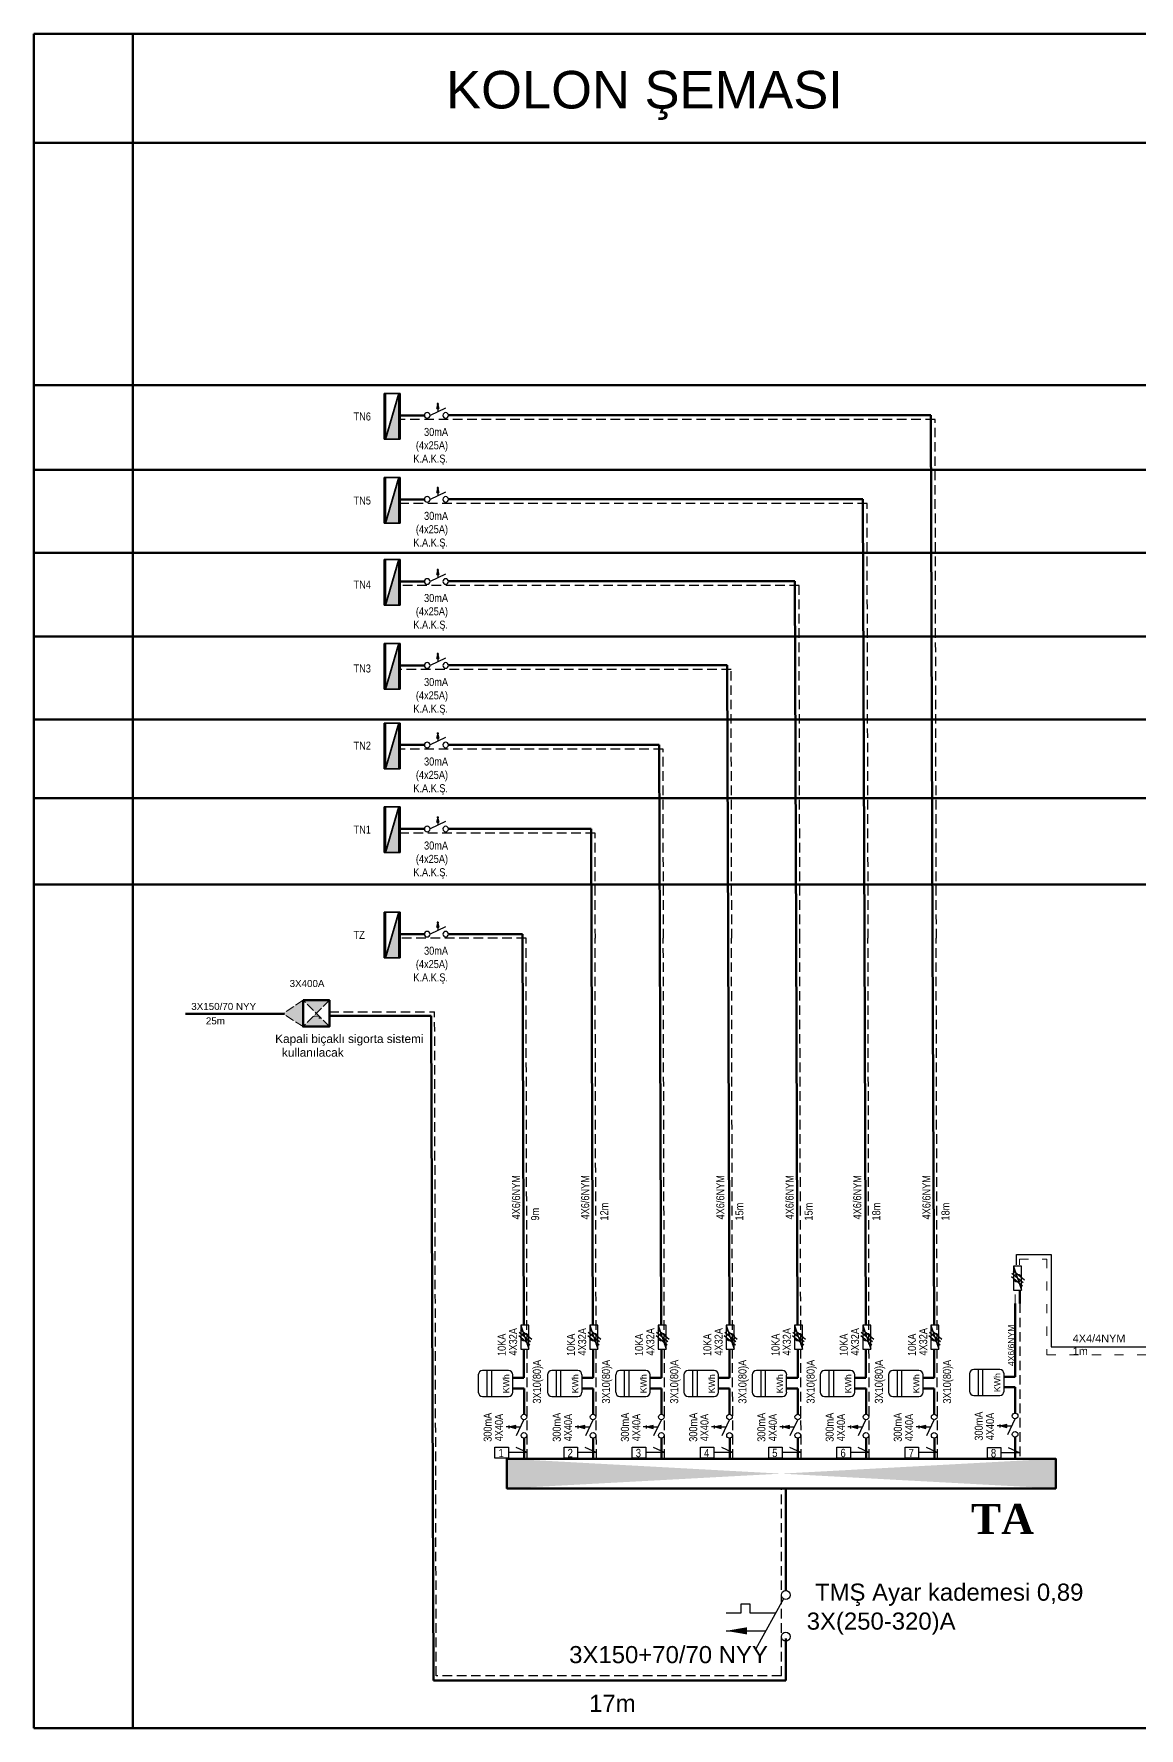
# Model space of a CAD drawing. Header units: millimetres. Extents: x 635 to 12891, y 1434 to 3689.
# Drawn here: x 7997 to 9467, y 1434 to 3689 of the extents above; entities that cross this region are included whole.
import ezdxf
from ezdxf.enums import TextEntityAlignment as Align

# ---------------------------------------------------------------- set-up
doc = ezdxf.new("R2010")
doc.units = ezdxf.units.MM
for name, pattern in [('ACAD_ISO02W100', [15, 12, -3]), ('ACAD_ISO03W100', [30, 12, -18]), ('BORDERX2', [3.5, 1, -0.5, 1, -0.5, 0, -0.5]), ('DASHDOT', [25.4, 12.7, -6.35, 0, -6.35]), ('DASHED', [19.05, 12.7, -6.35])]:
    doc.linetypes.add(name, pattern=pattern)
for name, color, linetype in [('00-06C', 191, 'Continuous'), ('00-ELKYAZ', 141, 'Continuous'), ('03', 7, 'Continuous'), ('10', 4, 'Continuous'), ('NORMAL', 70, 'Continuous'), ('topraklama', 3, 'DASHED')]:
    doc.layers.add(name, color=color, linetype=linetype)
for name, color, linetype, lineweight in [('AYD.KOLON HATTI', 240, 'Continuous', 50), ('deha_elk tablo', 4, 'Continuous', 30), ('deha_elk yazı', 2, 'Continuous', 20), ('ELEKT', 2, 'Continuous', 50), ('ELK', 1, 'Continuous', 50), ('KOLON HATTI  LİNYESİ', 240, 'Continuous', 50), ('sh_sigorta şalter', 4, 'Continuous', 30), ('TOPRAKLAMA  LİNYESİ', 3, 'ACAD_ISO03W100', 20), ('ZİL', 53, 'DASHDOT', 20)]:
    doc.layers.add(name, color=color, linetype=linetype, lineweight=lineweight)
doc.styles.add('ALT', font='times.ttf', dxfattribs={"height": 20})
doc.styles.add('sh_elk yazı', font='ARIALN.TTF', dxfattribs={"height": 10})
doc.styles.get("Standard").update_dxf_attribs({"font": 'arial.ttf'})
doc.styles.add('TXTX', font='arial.ttf')

# ---------------------------------------------------------------- blocks, each defined once
blk = doc.blocks.new('şalt-kakş')
h = blk.add_hatch(color=2)
h.dxf.hatch_style = 1
h.paths.add_polyline_path([(12, 8.6), (13.2, 13.6), (14.5, 8.6)])
at = {"color": 4}
blk.add_lwpolyline([(12, 8.6), (13.2, 13.6), (14.5, 8.6), (12, 8.6)], dxfattribs=at)
at = {"layer": 'deha_elk tablo'}
blk.add_line((3.5, 9.2), (23, 0), dxfattribs=at)
at = {"layer": 'deha_elk tablo', "ltscale": 5}
blk.add_line((13.2, 8.6), (13.2, 4.6), dxfattribs=at)
for points in [[(12, 14.2), (14.5, 14.2)], [(13.2, 14.2), (13.2, 15.7)]]:
    blk.add_lwpolyline(points, dxfattribs=at)
blk.add_lwpolyline([(13.2, 13.6), (12, 8.6), (14.5, 8.6)], close=True, dxfattribs=at)
at = {"layer": 'deha_elk tablo', "ltscale": 0.5}
for centre in [(3.5, 0), (26.5, 0)]:
    blk.add_circle(centre, 3.5, dxfattribs=at)
blk = doc.blocks.new('tablo_sh şb tab-tali')
h = blk.add_hatch(color=2)
h.dxf.hatch_style = 1
h.paths.add_polyline_path([(-17.1, 1.5), (-17.1, 18.5), (40, 1.5)])
at = {"color": 4}
for p, q in [((-17.1, 18.5), (40, 1.5)), ((-17.1, 1.5), (-17.1, 18.5)), ((40, 1.5), (-17.1, 1.5))]:
    blk.add_line(p, q, dxfattribs=at)
at = {"layer": 'deha_elk tablo', "color": 4, "lineweight": 35}
for p, q in [((-17.1, 0), (-17.1, 20)), ((-17.1, 20), (40, 20)), ((-17.1, 18.5), (40, 1.5)), ((40, 0), (-17.1, 0)), ((40, 20), (40, 0))]:
    blk.add_line(p, q, dxfattribs=at)
for points in [[(-17.1, 18.5), (40, 18.5)], [(40, 1.5), (-17.1, 1.5)]]:
    blk.add_lwpolyline(points, dxfattribs=at)

msp = doc.modelspace()

# ---------------------------------------------------------------- hatches: boundary and pattern name
at = {"layer": 'ELEKT'}
h = msp.add_hatch(color=256, dxfattribs=at)
h.dxf.hatch_style = 1
h.paths.add_polyline_path([(8638, 1837.2), (8630, 1835.2), (8638, 1833.2)])
h = msp.add_hatch(color=256, dxfattribs=at)
h.dxf.hatch_style = 1
h.paths.add_polyline_path([(8729.9, 1837.2), (8721.9, 1835.2), (8729.9, 1833.2)])
h = msp.add_hatch(color=256, dxfattribs=at)
h.dxf.hatch_style = 1
h.paths.add_polyline_path([(8820.6, 1837.2), (8812.7, 1835.2), (8820.6, 1833.2)])
h = msp.add_hatch(color=256, dxfattribs=at)
h.dxf.hatch_style = 1
h.paths.add_polyline_path([(8911.4, 1837.2), (8903.4, 1835.2), (8911.4, 1833.2)])
h = msp.add_hatch(color=256, dxfattribs=at)
h.dxf.hatch_style = 1
h.paths.add_polyline_path([(9002.1, 1837.2), (8994.2, 1835.2), (9002.1, 1833.2)])
h = msp.add_hatch(color=256, dxfattribs=at)
h.dxf.hatch_style = 1
h.paths.add_polyline_path([(9092.9, 1837.2), (9084.9, 1835.2), (9092.9, 1833.2)])
h = msp.add_hatch(color=256, dxfattribs=at)
h.dxf.hatch_style = 1
h.paths.add_polyline_path([(9183.6, 1837.2), (9175.7, 1835.2), (9183.6, 1833.2)])
h = msp.add_hatch(color=256, dxfattribs=at)
h.dxf.hatch_style = 1
h.paths.add_polyline_path([(9291.3, 1838.6), (9283.3, 1836.6), (9291.3, 1834.6)])
h = msp.add_hatch(color=256, dxfattribs=at)
h.dxf.hatch_style = 1
h.paths.add_polyline_path([(8626.1, 1792.9), (8626.1, 1753.3), (8991.3, 1773)])
h.paths.add_polyline_path([(9356.4, 1792.9), (8991.3, 1773), (9356.4, 1753.3)])
at = {"layer": 'ZİL', "linetype": 'ACAD_ISO02W100'}
msp.add_hatch(color=2, dxfattribs=at).paths.add_polyline_path([(8328.3, 2385.1), (8355, 2403), (8355, 2368)])
h = msp.add_hatch(color=2, dxfattribs=at)
h.paths.add_polyline_path([(8355, 2368), (8372.5, 2385.5), (8390, 2368)])
h.paths.add_polyline_path([(8355, 2403), (8390, 2403), (8372.5, 2385.5)])

# ---------------------------------------------------------------- linework, layer by layer
at = {"layer": '00-06C', "color": 141, "ltscale": 1000}
for p, q in [((8652.9, 1801), (8638.5, 1807.8)), ((8744.8, 1801), (8730.4, 1807.8)), ((8835.6, 1801), (8821.2, 1807.8)), ((8926.3, 1801), (8911.9, 1807.8)), ((9017.1, 1801), (9002.7, 1807.8)), ((9107.8, 1801), (9093.4, 1807.8)), ((9198.6, 1801), (9184.2, 1807.8)), ((9308, 1800.8), (9293.6, 1807.5)), ((8652.9, 1801), (8628.2, 1801)), ((8744.8, 1801), (8720.1, 1801)), ((8835.6, 1801), (8810.9, 1801)), ((8926.3, 1801), (8901.6, 1801)), ((9017.1, 1801), (8992.4, 1801)), ((9107.8, 1801), (9083.1, 1801)), ((9198.6, 1801), (9173.9, 1801)), ((9308.4, 1800.8), (9283.7, 1800.8))]:
    msp.add_line(p, q, dxfattribs=at)
for points in [[(8610.3, 1808.2), (8628.2, 1808.2), (8628.2, 1793.8), (8610.3, 1793.8)], [(8702.2, 1808.2), (8720.1, 1808.2), (8720.1, 1793.8), (8702.2, 1793.8)], [(8793, 1808.2), (8810.9, 1808.2), (8810.9, 1793.8), (8793, 1793.8)], [(8883.7, 1808.2), (8901.6, 1808.2), (8901.6, 1793.8), (8883.7, 1793.8)], [(8974.5, 1808.2), (8992.4, 1808.2), (8992.4, 1793.8), (8974.5, 1793.8)], [(9065.2, 1808.2), (9083.1, 1808.2), (9083.1, 1793.8), (9065.2, 1793.8)], [(9156, 1808.2), (9173.9, 1808.2), (9173.9, 1793.8), (9156, 1793.8)], [(9265.4, 1808), (9283.3, 1808), (9283.3, 1793.5), (9265.4, 1793.5)]]:
    msp.add_lwpolyline(points, close=True, dxfattribs=at)
at = {"layer": '00-ELKYAZ', "color": 141, "linetype": 'Continuous'}
for p, q in [((8588.1, 1904.4), (8588.1, 1881.4)), ((8628.4, 1910.2), (8593.9, 1910.2)), ((8599.6, 1910.2), (8599.6, 1875.7)), ((8605.6, 1910.5), (8605.6, 1876)), ((8680.1, 1904.4), (8680.1, 1881.4)), ((8720.3, 1910.2), (8685.8, 1910.2)), ((8691.6, 1910.2), (8691.6, 1875.7)), ((8697.6, 1910.5), (8697.6, 1876)), ((8770.8, 1904.4), (8770.8, 1881.4)), ((8811.1, 1910.2), (8776.6, 1910.2)), ((8782.3, 1910.2), (8782.3, 1875.7)), ((8788.3, 1910.5), (8788.3, 1876)), ((8861.6, 1904.4), (8861.6, 1881.4)), ((8901.8, 1910.2), (8867.3, 1910.2)), ((8873.1, 1910.2), (8873.1, 1875.7)), ((8879.1, 1910.5), (8879.1, 1876)), ((8952.3, 1904.4), (8952.3, 1881.4)), ((8992.6, 1910.2), (8958.1, 1910.2)), ((8963.8, 1910.2), (8963.8, 1875.7)), ((8969.8, 1910.5), (8969.8, 1876)), ((9043.1, 1904.4), (9043.1, 1881.4)), ((9083.3, 1910.2), (9048.8, 1910.2)), ((9054.6, 1910.2), (9054.6, 1875.7)), ((9060.6, 1910.5), (9060.6, 1876)), ((9133.8, 1904.4), (9133.8, 1881.4)), ((9174.1, 1910.2), (9139.6, 1910.2)), ((9145.3, 1910.2), (9145.3, 1875.7)), ((9151.3, 1910.5), (9151.3, 1876)), ((9241.5, 1905.8), (9241.5, 1882.8)), ((9281.7, 1911.6), (9247.2, 1911.6)), ((9253, 1911.6), (9253, 1877.1)), ((9259, 1911.9), (9259, 1877.4)), ((8593.9, 1875.7), (8628.4, 1875.7)), ((8685.8, 1875.7), (8720.3, 1875.7)), ((8776.6, 1875.7), (8811.1, 1875.7)), ((8867.3, 1875.7), (8901.8, 1875.7)), ((8958.1, 1875.7), (8992.6, 1875.7)), ((9048.8, 1875.7), (9083.3, 1875.7)), ((9139.6, 1875.7), (9174.1, 1875.7)), ((9247.2, 1877.1), (9281.7, 1877.1))]:
    msp.add_line(p, q, dxfattribs=at)
at = {"layer": '00-ELKYAZ', "linetype": 'Continuous'}
for p, q in [((8634.1, 1881.4), (8634.1, 1904.4)), ((8726.1, 1881.4), (8726.1, 1904.4)), ((8816.8, 1881.4), (8816.8, 1904.4)), ((8907.6, 1881.4), (8907.6, 1904.4)), ((8998.3, 1881.4), (8998.3, 1904.4)), ((9089.1, 1881.4), (9089.1, 1904.4)), ((9179.8, 1881.4), (9179.8, 1904.4)), ((9287.5, 1882.8), (9287.5, 1905.8))]:
    msp.add_line(p, q, dxfattribs=at)
at = {"layer": '00-ELKYAZ', "color": 141, "linetype": 'Continuous'}
for centre, start, end in [((8593.9, 1904.4), 90, 180), ((8685.8, 1904.4), 90, 180), ((8776.6, 1904.4), 90, 180), ((8867.3, 1904.4), 90, 180), ((8958.1, 1904.4), 90, 180), ((9048.8, 1904.4), 90, 180), ((9139.6, 1904.4), 90, 180), ((9247.2, 1905.8), 90, 180), ((8593.9, 1881.4), 180, 270), ((8685.8, 1881.4), 180, 270), ((8776.6, 1881.4), 180, 270), ((8867.3, 1881.4), 180, 270), ((8958.1, 1881.4), 180, 270), ((9048.8, 1881.4), 180, 270), ((9139.6, 1881.4), 180, 270), ((9247.2, 1882.8), 180, 270)]:
    msp.add_arc(centre, 5.75, start, end, dxfattribs=at)
at = {"layer": '00-ELKYAZ', "linetype": 'Continuous'}
for centre, start, end in [((8628.4, 1904.4), 0, 90), ((8720.3, 1904.4), 0, 90), ((8811.1, 1904.4), 0, 90), ((8901.8, 1904.4), 0, 90), ((8992.6, 1904.4), 0, 90), ((9083.3, 1904.4), 0, 90), ((9174.1, 1904.4), 0, 90), ((9281.7, 1905.8), 0, 90), ((8628.4, 1881.4), 270, 0), ((8720.3, 1881.4), 270, 0), ((8811.1, 1881.4), 270, 0), ((8901.8, 1881.4), 270, 0), ((8992.6, 1881.4), 270, 0), ((9083.3, 1881.4), 270, 0), ((9174.1, 1881.4), 270, 0), ((9281.7, 1882.8), 270, 0)]:
    msp.add_arc(centre, 5.75, start, end, dxfattribs=at)
at = {"layer": '03'}
for p, q in [((8917.7, 1587.6), (8937.6, 1587.6)), ((8937.6, 1587.6), (8937.6, 1599.6)), ((8937.6, 1599.6), (8949.5, 1599.6)), ((8949.5, 1599.6), (8949.5, 1587.6)), ((8949.5, 1587.6), (8984, 1587.6)), ((8917.7, 1563.8), (8970.7, 1563.8))]:
    msp.add_line(p, q, dxfattribs=at)
msp.add_lwpolyline([(8917.7, 1563.8, 0, 9.53, 0), (8945.5, 1563.8, 9.53, 9.53, 0)], format="xyseb", dxfattribs=at)
for centre in [(8997.2, 1611.5), (8997.2, 1556.1)]:
    msp.add_circle(centre, 5.96, dxfattribs=at)
at = {"layer": '10'}
msp.add_line((8994.3, 1606.3), (8957.5, 1540), dxfattribs=at)
at = {"layer": 'AYD.KOLON HATTI', "color": 3}
msp.add_line((9308.4, 1999.5), (9308.4, 2017.8), dxfattribs=at)
at = {"layer": 'AYD.KOLON HATTI', "color": 240}
for p, q in [((8997.1, 1617), (8997.1, 1753.3)), ((8997.2, 1553.8), (8997.2, 1497.9)), ((8997.2, 1497.9), (8528.4, 1497.9))]:
    msp.add_line(p, q, dxfattribs=at)
at = {"layer": 'deha_elk tablo', "ltscale": 5}
for p, q in [((8638, 1835.2), (8644.4, 1835.2)), ((8729.9, 1835.2), (8736.3, 1835.2)), ((8820.6, 1835.2), (8827.1, 1835.2)), ((8911.4, 1835.2), (8917.8, 1835.2)), ((9002.1, 1835.2), (9008.6, 1835.2)), ((9092.9, 1835.2), (9099.3, 1835.2)), ((9183.6, 1835.2), (9190.1, 1835.2)), ((9291.3, 1836.6), (9297.7, 1836.6))]:
    msp.add_line(p, q, dxfattribs=at)
at = {"layer": 'deha_elk tablo'}
for p, q in [((8639.1, 1823.9), (8648.9, 1844.7)), ((8731, 1823.9), (8740.8, 1844.7)), ((8821.7, 1823.9), (8831.6, 1844.7)), ((8912.5, 1823.9), (8922.3, 1844.7)), ((9003.2, 1823.9), (9013.1, 1844.7)), ((9094, 1823.9), (9103.8, 1844.7)), ((9184.7, 1823.9), (9194.6, 1844.7)), ((9292.4, 1825.3), (9302.2, 1846.1))]:
    msp.add_line(p, q, dxfattribs=at)
at = {"layer": 'deha_elk tablo', "ltscale": 5}
for points in [[(8629, 1835.2), (8625, 1835.2)], [(8629, 1833.2), (8629, 1837.2)], [(8720.9, 1835.2), (8716.9, 1835.2)], [(8720.9, 1833.2), (8720.9, 1837.2)], [(8811.7, 1835.2), (8807.6, 1835.2)], [(8811.7, 1833.2), (8811.7, 1837.2)], [(8902.4, 1835.2), (8898.4, 1835.2)], [(8902.4, 1833.2), (8902.4, 1837.2)], [(8993.2, 1835.2), (8989.1, 1835.2)], [(8993.2, 1833.2), (8993.2, 1837.2)], [(9083.9, 1835.2), (9079.9, 1835.2)], [(9083.9, 1833.2), (9083.9, 1837.2)], [(9174.7, 1835.2), (9170.6, 1835.2)], [(9174.7, 1833.2), (9174.7, 1837.2)], [(9282.4, 1836.6), (9278.3, 1836.6)], [(9282.4, 1834.6), (9282.4, 1838.6)]]:
    msp.add_lwpolyline(points, dxfattribs=at)
for points in [[(8630, 1835.2), (8638, 1833.2), (8638, 1837.2)], [(8721.9, 1835.2), (8729.9, 1833.2), (8729.9, 1837.2)], [(8812.7, 1835.2), (8820.6, 1833.2), (8820.6, 1837.2)], [(8903.4, 1835.2), (8911.4, 1833.2), (8911.4, 1837.2)], [(8994.2, 1835.2), (9002.1, 1833.2), (9002.1, 1837.2)], [(9084.9, 1835.2), (9092.9, 1833.2), (9092.9, 1837.2)], [(9175.7, 1835.2), (9183.6, 1833.2), (9183.6, 1837.2)], [(9283.3, 1836.6), (9291.3, 1834.6), (9291.3, 1838.6)]]:
    msp.add_lwpolyline(points, close=True, dxfattribs=at)
at = {"layer": 'deha_elk tablo', "ltscale": 0.5}
for centre in [(8648.9, 1848.4), (8740.8, 1848.4), (8831.6, 1848.4), (8922.3, 1848.4), (9013.1, 1848.4), (9103.8, 1848.4), (9194.6, 1848.4), (9302.2, 1849.8), (8648.9, 1823.9), (8740.8, 1823.9), (8831.6, 1823.9), (8922.3, 1823.9), (9013.1, 1823.9), (9103.8, 1823.9), (9194.6, 1823.9), (9302.2, 1825.3)]:
    msp.add_circle(centre, 3.73, dxfattribs=at)
at = {"layer": 'ELEKT', "color": 11, "true_color": 0xff8088}
for p, q in [((7996.9, 1434.4), (7996.9, 3689)), ((7996.9, 3689), (8128.6, 3689)), ((8128.6, 3689), (9620.6, 3689)), ((8128.6, 3544), (8128.6, 3689)), ((8128.6, 3544), (7996.9, 3544)), ((9620.6, 3544), (8128.6, 3544)), ((8128.6, 3544), (8128.6, 3221.5)), ((8128.6, 3221.5), (7996.9, 3221.5)), ((8128.6, 2557.1), (8128.6, 3221.5)), ((8128.6, 3221.5), (8230.3, 3221.5)), ((10257.4, 3221.5), (8230.3, 3221.5)), ((8128.6, 3108.9), (7996.9, 3108.9)), ((10259.2, 3108.9), (8128.6, 3108.9)), ((8128.6, 2998.4), (7996.9, 2998.4)), ((10259.2, 2998.4), (8128.6, 2998.4)), ((8128.6, 2886.9), (7996.9, 2886.9)), ((10259.2, 2886.9), (8128.6, 2886.9)), ((8128.6, 2776.5), (7996.9, 2776.5)), ((10259.2, 2776.5), (8128.6, 2776.5)), ((8128.6, 2671.8), (7996.9, 2671.8)), ((10259.2, 2671.8), (8128.6, 2671.8)), ((8128.6, 2557.1), (7996.9, 2557.1)), ((10259.2, 2557.1), (8128.6, 2557.1)), ((8128.6, 2557.1), (8128.6, 1434.4)), ((8128.6, 1434.4), (7996.9, 1434.4)), ((8128.6, 1434.4), (11630.9, 1434.4))]:
    msp.add_line(p, q, dxfattribs=at)
at = {"layer": 'ELEKT'}
for points in [[(8355, 2403), (8390, 2403), (8390, 2368), (8355, 2368)], [(8626.1, 1792.9), (9356.4, 1792.9), (9356.4, 1753.3), (8626.1, 1753.3)]]:
    msp.add_lwpolyline(points, close=True, dxfattribs=at)
at = {"layer": 'ELK'}
for p, q in [((8330.4, 2385.1), (8198.5, 2385.1)), ((8389.7, 2382.4), (8525.2, 2382.4))]:
    msp.add_line(p, q, dxfattribs=at)
at = {"layer": 'KOLON HATTI  LİNYESİ'}
for p, q in [((8516.5, 3181.3), (8484.2, 3181.3)), ((9190, 3181.5), (8548.4, 3181.5)), ((9192.5, 2485.4), (9190, 3181.5)), ((8516.5, 3069.5), (8484.2, 3069.5)), ((9099.7, 3069.8), (8548.4, 3069.8)), ((9101.8, 2485.4), (9099.7, 3069.8)), ((8516.5, 2960.2), (8484.2, 2960.2)), ((9009.3, 2960.5), (8548.4, 2960.5)), ((9011, 2485.4), (9009.3, 2960.5)), ((8516.5, 2848.5), (8484.2, 2848.5)), ((8919, 2848.7), (8548.4, 2848.7)), ((8920.3, 2485.4), (8919, 2848.7)), ((8516.5, 2742.7), (8484.2, 2742.7)), ((8828.6, 2742.9), (8548.4, 2742.9)), ((8829.5, 2485.4), (8828.6, 2742.9)), ((8516.5, 2630.9), (8484.2, 2630.9)), ((8738.2, 2631.1), (8548.4, 2631.1)), ((8738.8, 2485.4), (8738.2, 2631.1)), ((8516.5, 2490.9), (8484.2, 2490.9)), ((8646.9, 2491.1), (8548.4, 2491.1)), ((8648.7, 1970.5), (8646.9, 2491.1)), ((8740.6, 1970.5), (8738.8, 2485.4)), ((8831.4, 1970.5), (8829.5, 2485.4)), ((8922.1, 1970.5), (8920.3, 2485.4)), ((9012.9, 1970.5), (9011, 2485.4)), ((9103.6, 1970.5), (9101.8, 2485.4)), ((9194.4, 1970.5), (9192.5, 2485.4)), ((8528.4, 1497.9), (8525.2, 2382.4)), ((9302.2, 1901.8), (9302.2, 1999.5)), ((8648.9, 1900.3), (8648.9, 1938.6)), ((8740.8, 1900.3), (8740.8, 1938.6)), ((8831.6, 1900.3), (8831.6, 1938.6)), ((8922.3, 1900.3), (8922.3, 1938.6)), ((9013.1, 1900.3), (9013.1, 1938.6)), ((9103.8, 1900.3), (9103.8, 1938.6)), ((9194.6, 1900.3), (9194.6, 1938.6)), ((8634.1, 1900.3), (8648.9, 1900.3)), ((8726.1, 1900.3), (8740.8, 1900.3)), ((8816.8, 1900.3), (8831.6, 1900.3)), ((8907.6, 1900.3), (8922.3, 1900.3)), ((8998.3, 1900.3), (9013.1, 1900.3)), ((9089.1, 1900.3), (9103.8, 1900.3)), ((9179.8, 1900.3), (9194.6, 1900.3)), ((9287.5, 1901.8), (9302.2, 1901.8)), ((8634.1, 1886.5), (8649, 1886.5)), ((8649, 1886.5), (8649, 1852.1)), ((8726.1, 1886.5), (8740.9, 1886.5)), ((8740.9, 1886.5), (8740.9, 1852.1)), ((8816.8, 1886.5), (8831.7, 1886.5)), ((8831.7, 1886.5), (8831.7, 1852.1)), ((8907.6, 1886.5), (8922.4, 1886.5)), ((8922.4, 1886.5), (8922.4, 1852.1)), ((8998.3, 1886.5), (9013.2, 1886.5)), ((9013.2, 1886.5), (9013.2, 1852.1)), ((9089.1, 1886.5), (9103.9, 1886.5)), ((9103.9, 1886.5), (9103.9, 1852.1)), ((9179.8, 1886.5), (9194.7, 1886.5)), ((9194.7, 1886.5), (9194.7, 1852.1)), ((9287.5, 1888), (9302.3, 1888)), ((9302.3, 1888), (9302.3, 1853.6)), ((8649.1, 1820.8), (8649.1, 1791.4)), ((8741.1, 1820.8), (8741.1, 1791.4)), ((8831.8, 1820.8), (8831.8, 1791.4)), ((8922.6, 1820.8), (8922.6, 1791.4)), ((9013.3, 1820.8), (9013.3, 1791.4)), ((9104.1, 1820.8), (9104.1, 1791.4)), ((9194.8, 1820.8), (9194.8, 1791.4)), ((9302.5, 1822.2), (9302.5, 1792.9))]:
    msp.add_line(p, q, dxfattribs=at)
at = {"layer": 'sh_sigorta şalter', "lineweight": 30, "ltscale": 5}
for p, q in [((9312.2, 2022.6), (9297.3, 2035.1)), ((9312.8, 2027), (9297.9, 2039.5)), ((9314.7, 2030.5), (9299.8, 2043)), ((9300.1, 2049.3), (9310.7, 2017.3)), ((8659.3, 1951.7), (8644.3, 1964.2)), ((8644.6, 1970.5), (8655.3, 1938.5)), ((8751.2, 1951.7), (8736.3, 1964.2)), ((8736.5, 1970.5), (8747.2, 1938.5)), ((8841.9, 1951.7), (8827, 1964.2)), ((8827.3, 1970.5), (8837.9, 1938.5)), ((8932.7, 1951.7), (8917.8, 1964.2)), ((8918, 1970.5), (8928.7, 1938.5)), ((9023.4, 1951.7), (9008.5, 1964.2)), ((9008.8, 1970.5), (9019.4, 1938.5)), ((9114.2, 1951.7), (9099.3, 1964.2)), ((9099.5, 1970.5), (9110.2, 1938.5)), ((9204.9, 1951.7), (9190, 1964.2)), ((9190.3, 1970.5), (9200.9, 1938.5)), ((8656.8, 1943.8), (8641.9, 1956.3)), ((8657.4, 1948.2), (8642.5, 1960.7)), ((8748.7, 1943.8), (8733.8, 1956.3)), ((8749.3, 1948.2), (8734.4, 1960.7)), ((8839.5, 1943.8), (8824.6, 1956.3)), ((8840.1, 1948.2), (8825.2, 1960.7)), ((8930.2, 1943.8), (8915.3, 1956.3)), ((8930.8, 1948.2), (8915.9, 1960.7)), ((9021, 1943.8), (9006.1, 1956.3)), ((9021.6, 1948.2), (9006.7, 1960.7)), ((9111.7, 1943.8), (9096.8, 1956.3)), ((9112.3, 1948.2), (9097.4, 1960.7)), ((9202.5, 1943.8), (9187.6, 1956.3)), ((9203.1, 1948.2), (9188.2, 1960.7))]:
    msp.add_line(p, q, dxfattribs=at)
for points in [[(9310.7, 2017.3), (9310.7, 2049.3), (9300.1, 2049.3), (9300.1, 2017.3)], [(8655.3, 1938.5), (8655.3, 1970.5), (8644.6, 1970.5), (8644.6, 1938.5)], [(8747.2, 1938.5), (8747.2, 1970.5), (8736.5, 1970.5), (8736.5, 1938.5)], [(8837.9, 1938.5), (8837.9, 1970.5), (8827.3, 1970.5), (8827.3, 1938.5)], [(8928.7, 1938.5), (8928.7, 1970.5), (8918, 1970.5), (8918, 1938.5)], [(9019.4, 1938.5), (9019.4, 1970.5), (9008.8, 1970.5), (9008.8, 1938.5)], [(9110.2, 1938.5), (9110.2, 1970.5), (9099.5, 1970.5), (9099.5, 1938.5)], [(9200.9, 1938.5), (9200.9, 1970.5), (9190.3, 1970.5), (9190.3, 1938.5)]]:
    msp.add_lwpolyline(points, close=True, dxfattribs=at)
for centre in [(9305.4, 2033.3), (8650, 1954.5), (8741.9, 1954.5), (8832.6, 1954.5), (8923.4, 1954.5), (9014.1, 1954.5), (9104.9, 1954.5), (9195.6, 1954.5)]:
    msp.add_circle(centre, 5.32, dxfattribs=at)
at = {"layer": 'topraklama', "linetype": 'DASHED', "lineweight": 25}
for p, q in [((9195.8, 3175.8), (8484.2, 3175.8)), ((9105.3, 3064.1), (8484.2, 3064.1)), ((9014.8, 2954.8), (8484.2, 2954.8)), ((8924.4, 2843), (8484.2, 2843)), ((8833.9, 2737.2), (8484.2, 2737.2)), ((8743.4, 2625.5), (8484.2, 2625.5)), ((8651.6, 2485.4), (8484.2, 2485.4))]:
    msp.add_line(p, q, dxfattribs=at)
at = {"layer": 'topraklama', "linetype": 'DASHED'}
for p, q in [((9197.5, 2485.4), (9195.8, 3175.8)), ((9106.8, 2485.4), (9105.3, 3064.1)), ((9016, 2485.4), (9014.8, 2954.8)), ((8925.3, 2485.4), (8924.4, 2843)), ((8834.5, 2485.4), (8833.9, 2737.2)), ((8743.8, 2485.4), (8743.4, 2625.5)), ((8653.3, 1792.9), (8651.6, 2485.4)), ((8745.2, 1792.9), (8743.5, 2485.4)), ((8836, 1792.9), (8834.2, 2485.4)), ((8926.7, 1792.9), (8925, 2485.4)), ((9017.5, 1792.9), (9015.7, 2485.4)), ((9108.2, 1792.9), (9106.5, 2485.4)), ((9199, 1792.9), (9197.2, 2485.4)), ((8389.7, 2387.4), (8530, 2387.4)), ((8532.2, 1504), (8530, 2387.4)), ((9308.4, 1999.5), (9308.4, 1792.6)), ((8991.3, 1504), (8991.3, 1753.3)), ((8991.3, 1504), (8532.2, 1504))]:
    msp.add_line(p, q, dxfattribs=at)
at = {"layer": 'topraklama', "color": 2, "linetype": 'BORDERX2'}
msp.add_line((8376.1, 2379.7), (8378.3, 2379.7), dxfattribs=at)
at = {"layer": 'topraklama', "color": 1, "linetype": 'ByBlock'}
for p, q in [((9304.1, 2050.7), (9304.1, 2064.6)), ((9304.1, 2064.6), (9350.2, 2064.6)), ((9350.2, 2064.6), (9350.2, 1941.6))]:
    msp.add_line(p, q, dxfattribs=at)
at = {"layer": 'topraklama', "color": 1, "linetype": 'ByBlock', "lineweight": 25}
msp.add_line((9350.2, 1941.6), (9493.5, 1941.6), dxfattribs=at)
at = {"layer": 'TOPRAKLAMA  LİNYESİ', "ltscale": 0.02}
msp.add_line((8376, 2382), (8369.1, 2382), dxfattribs=at)
at = {"layer": 'TOPRAKLAMA  LİNYESİ', "color": 3}
for p, q in [((9308.2, 2050.7), (9308.2, 2058.6)), ((9308.2, 2058.6), (9344.5, 2058.6)), ((9344.5, 2058.6), (9344.5, 1931))]:
    msp.add_line(p, q, dxfattribs=at)
at = {"layer": 'TOPRAKLAMA  LİNYESİ', "color": 1}
msp.add_line((9302.2, 1999.5), (9302.2, 2017.8), dxfattribs=at)
at = {"layer": 'TOPRAKLAMA  LİNYESİ'}
msp.add_line((9344.5, 1931), (9598.4, 1931), dxfattribs=at)
at = {"layer": 'ZİL', "color": 2, "linetype": 'ACAD_ISO02W100'}
for p, q in [((8355, 2403), (8328.3, 2385.1)), ((8390, 2368), (8355, 2403)), ((8390, 2403), (8355, 2368)), ((8355, 2368), (8328.3, 2385.1))]:
    msp.add_line(p, q, dxfattribs=at)

# ---------------------------------------------------------------- block references
at = {"layer": 'deha_elk tablo', "xscale": 1.064798200488, "yscale": 1.064798200488, "zscale": 1.064798200488, "rotation": 90.00000000000001}
for p in [(8484.2, 3167.9), (8484.2, 3056.2), (8484.2, 2946.9), (8484.2, 2835.1), (8484.2, 2729.3), (8484.2, 2617.6), (8484.2, 2477.5)]:
    msp.add_blockref('tablo_sh şb tab-tali', p, dxfattribs=at)
at = {"layer": 'deha_elk tablo', "xscale": -1.064798200488, "yscale": 1.064798200488, "zscale": 1.064798200488}
for p in [(8548.4, 3181.3), (8548.4, 3069.5), (8548.4, 2960.2), (8548.4, 2848.5), (8548.4, 2742.7), (8548.4, 2630.9), (8548.4, 2490.9)]:
    msp.add_blockref('şalt-kakş', p, dxfattribs=at)

# ---------------------------------------------------------------- texts
at = {"layer": 'deha_elk yazı', "ltscale": 5, "style": 'sh_elk yazı'}
for s, p in [('TN6', (8422.2, 3174.5)), ('TN5', (8422.2, 3062.7)), ('TN4', (8422.2, 2950.9)), ('TN3', (8422.2, 2839.2)), ('TN2', (8422.2, 2736.5)), ('TN1', (8422.2, 2624.8)), ('TZ', (8422.2, 2484.7))]:
    msp.add_text(s, height=10.65, dxfattribs=at).set_placement(p)
at = {"layer": 'deha_elk yazı', "color": 30, "ltscale": 5, "true_color": 0xf26722, "style": 'sh_elk yazı'}
for s, p in [('4X6/6NYM', (8643.7, 2111.3)), ('4X6/6NYM', (9007.5, 2111.3)), ('4X6/6NYM', (9189.6, 2111.3)), ('9m', (8669, 2109.8)), ('15m', (9032.8, 2109.8)), ('18m', (9214.9, 2109.8))]:
    msp.add_text(s, height=10.65, rotation=90, dxfattribs=at).set_placement(p)
at = {"layer": 'deha_elk yazı', "color": 3, "ltscale": 5, "style": 'sh_elk yazı'}
for s, p in [('4X6/6NYM', (8735.6, 2111.3)), ('4X6/6NYM', (8915.4, 2111.3)), ('4X6/6NYM', (9097.5, 2111.3)), ('12m', (8760.9, 2109.8)), ('15m', (8940.7, 2109.8)), ('18m', (9122.8, 2109.8))]:
    msp.add_text(s, height=10.65, rotation=90, dxfattribs=at).set_placement(p)
at = {"layer": 'deha_elk yazı', "ltscale": 5, "style": 'sh_elk yazı'}
for s, p in [('4X32A', (8639.7, 1930.1)), ('4X32A', (8731.6, 1930.1)), ('4X32A', (8822.3, 1930.1)), ('4X32A', (8913.1, 1930.1)), ('4X32A', (9003.8, 1930.1)), ('4X32A', (9094.6, 1930.1)), ('4X32A', (9185.3, 1930.1)), ('10KA', (8624.6, 1929.5)), ('10KA', (8716.6, 1929.5)), ('10KA', (8807.3, 1929.5)), ('10KA', (8898.1, 1929.5)), ('10KA', (8988.8, 1929.5)), ('10KA', (9079.6, 1929.5)), ('10KA', (9170.3, 1929.5)), ('3X10(80)A', (8671.4, 1866.2)), ('3X10(80)A', (8763.3, 1866.2)), ('3X10(80)A', (8854, 1866.2)), ('3X10(80)A', (8944.8, 1866.2)), ('3X10(80)A', (9035.5, 1866.2)), ('3X10(80)A', (9126.3, 1866.2)), ('3X10(80)A', (9217, 1866.2)), ('300mA', (8605.9, 1815.4)), ('4X40A', (8620.9, 1816)), ('300mA', (8697.8, 1815.4)), ('4X40A', (8712.8, 1816)), ('300mA', (8788.5, 1815.4)), ('4X40A', (8803.6, 1816)), ('300mA', (8879.3, 1815.4)), ('4X40A', (8894.3, 1816)), ('300mA', (8970, 1815.4)), ('4X40A', (8985.1, 1816)), ('300mA', (9060.8, 1815.4)), ('4X40A', (9075.8, 1816)), ('300mA', (9151.5, 1815.4)), ('4X40A', (9166.6, 1816)), ('300mA', (9259.2, 1816.9)), ('4X40A', (9274.2, 1817.4))]:
    msp.add_text(s, height=10.65, rotation=90, dxfattribs=at).set_placement(p)
for s, p in [('1', (8618.5, 1800.5)), ('2', (8710.4, 1800.5)), ('3', (8801.1, 1800.5)), ('4', (8891.9, 1800.5)), ('5', (8982.6, 1800.5)), ('6', (9073.4, 1800.5)), ('7', (9164.1, 1800.5)), ('8', (9273.5, 1800.3))]:
    msp.add_text(s, height=11, dxfattribs=at).set_placement(p, align=Align.MIDDLE)
at = {"layer": 'deha_elk yazı', "ltscale": 5, "char_height": 10.65, "attachment_point": 3, "style": 'sh_elk yazı'}
for insert in [(8547.8, 3164.6), (8547.8, 3052.9), (8547.8, 2943.6), (8547.8, 2831.8), (8547.8, 2726), (8547.8, 2614.2), (8547.8, 2474.2)]:
    msp.add_mtext('30mA\\P(4x25A)\\PK.A.K.Ş.', dxfattribs=dict(at, insert=insert))
at = {"layer": 'ELEKT', "color": 11, "true_color": 0xff8088, "insert": (8545.3, 3639.7), "char_height": 50, "attachment_point": 1}
msp.add_mtext_dynamic_manual_height_columns('KOLON ŞEMASI', width=932.401, gutter_width=12.5, heights=[0], dxfattribs=at)
at = {"layer": 'NORMAL', "insert": (9243.3, 1732.7), "char_height": 40, "width": 136.997, "attachment_point": 1, "style": 'ALT'}
msp.add_mtext('{\\fBookman Old Style|b1|i0|c162|p18;TA}', dxfattribs=at)
at = {"layer": 'ZİL', "linetype": 'ByBlock', "lineweight": -2, "style": 'TXTX'}
for s, height, p in [('3X400A', 9.33, (8337.1, 2420.6)), ('3X150/70 NYY', 9.331, (8206.3, 2390.1)), (' 25m', 9.33, (8222.1, 2370.9)), (' TMŞ Ayar kademesi 0,89', 22.768, (9027.2, 1603.9)), ('3X(250-320)A', 22.768, (9025, 1565.4)), ('3X150+70/70 NYY', 22.768, (8709, 1520.8)), ('   17m', 22.77, (8709, 1456))]:
    msp.add_text(s, height=height, dxfattribs=at).set_placement(p)
at = {"layer": 'ZİL', "color": 2, "linetype": 'ByBlock', "lineweight": -2, "style": 'TXTX'}
for s, p in [('Kapali biçaklı sigorta sistemi', (8317.9, 2346.1)), ('kullanılacak', (8326.9, 2327.9))]:
    msp.add_text(s, height=11.25, dxfattribs=at).set_placement(p)
at = {"layer": 'ZİL', "linetype": 'ByBlock', "lineweight": -2, "style": 'TXTX'}
for s, height, p in [('4X6/6NYM', 8.15, (9301.1, 1916.2)), ('KWh', 8.35, (8629.4, 1880)), ('KWh', 8.35, (8721.3, 1880)), ('KWh', 8.35, (8812, 1880)), ('KWh', 8.35, (8902.8, 1880)), ('KWh', 8.35, (8993.5, 1880)), ('KWh', 8.35, (9084.3, 1880)), ('KWh', 8.35, (9175, 1880)), ('KWh', 8.35, (9282.7, 1881.5))]:
    msp.add_text(s, height=height, rotation=90, dxfattribs=at).set_placement(p)
at = {"layer": 'ZİL', "color": 6, "linetype": 'ByBlock', "lineweight": -2, "style": 'TXTX'}
for s, p in [('4X4/4NYM', (9378.9, 1947.8)), ('1m', (9378.9, 1931))]:
    msp.add_text(s, height=10.37, dxfattribs=at).set_placement(p)

doc.saveas('drawing.dxf')
